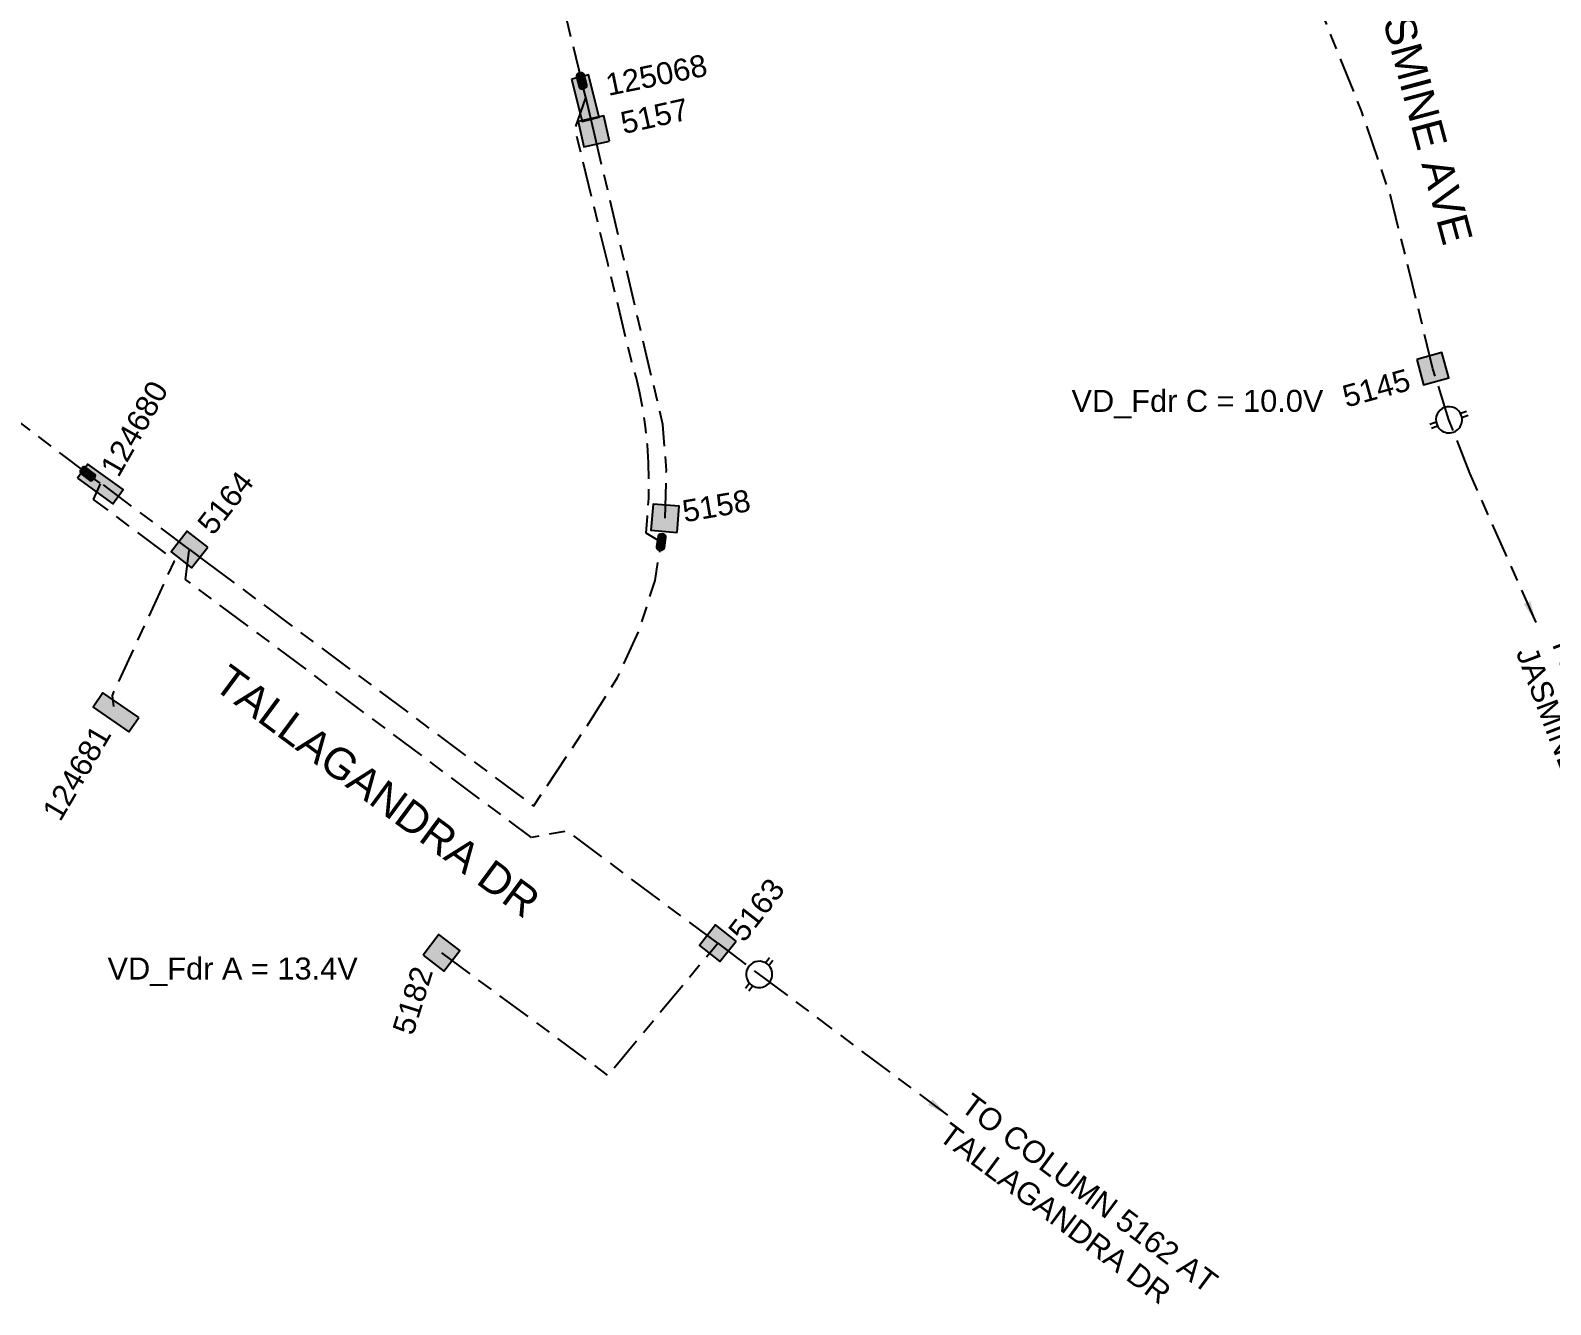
# Paper-space layout 'SHEET 2' of a CAD drawing. Header units: metres, sheet in millimetres. Extents: x -21 to 812, y -3 to 583.
# Drawn here: x 137.6 to 310.3, y 140.2 to 285 of the extents above; entities that cross this region are included whole.
import ezdxf
from ezdxf.enums import TextEntityAlignment as Align

# ---------------------------------------------------------------- set-up
doc = ezdxf.new("R2010")
doc.units = ezdxf.units.M
doc.linetypes.add('Cable Exist UG', pattern=[8.2, 4, -1.2, 1.8, -1.2])
doc.layers.get('0').update_dxf_attribs({"color": 6})
for name, color, linetype in [('_User Miscellaneous1', 7, 'Continuous'), ('Equip_LV_EXT', 7, 'Continuous'), ('Mains_LV_EXT', 7, 'Continuous'), ('SupportsUG_SP_LV_EXT', 7, 'Continuous'), ('SupportsUG_SP_LV_SL_EXT', 7, 'Continuous')]:
    doc.layers.add(name, color=color, linetype=linetype)
doc.layers.add('Cadastre Road Names_SP_HV_LV_SL_EXT', color=9, linetype='Continuous', lineweight=5)
doc.styles.add('COLUMN_LABEL', font='arial.ttf')
doc.styles.add('iecARIAL', font='arial.ttf', dxfattribs={"height": 2})
doc.styles.add('POLE_LABEL', font='arial.ttf')
doc.styles.get("Standard").update_dxf_attribs({"font": 'arial.ttf'})
doc.dimstyles.get("Standard").update_dxf_attribs({"dimtxt": 0.18, "dimasz": 0.18, "dimexe": 0.18, "dimexo": 0.0625, "dimgap": 0.09, "dimtad": 0, "dimtih": 1, "dimtoh": 1, "dimdec": 4, "dimzin": 0, "dimdsep": 46, "dimtxsty": 'Standard', "dimcen": 0.09, "dimadec": 0, "dimazin": 0, "dimtfac": 1, "dimtdec": 4, "dimtofl": 0, "dimtmove": 0, "dimatfit": 3, "dimfxl": 1, "dimtolj": 1, "dimtzin": 0, "dimarcsym": 0})

# ---------------------------------------------------------------- blocks, each defined once
blk = doc.blocks.new('COLUMN_EXT')
blk.add_hatch(color=256).paths.add_polyline_path([(-1.49, 1.48), (-1.49, -1.49), (1.48, -1.49), (1.48, 1.48)])
blk.add_lwpolyline([(-1.49, -1.49), (1.48, -1.49), (1.48, 1.48), (-1.49, 1.48)], close=True)
for tag, height, style, flags, p in [('ASSET_NUM', 2.5, 'COLUMN_LABEL', 8, (2, 2)), ('STRUCTURE_PLANT_NUMBER', 0.2, 'POLE_LABEL', 9, (1.81, 0.03)), ('STREET_CODE', 0.2, 'COLUMN_LABEL', 9, (1.81, -0.2))]:
    blk.add_attdef(tag, text='', height=height, dxfattribs=dict(style=style, flags=flags)).set_placement(p, align=Align.MIDDLE_LEFT)
at = {"flags": 9}
for tag, p in [('COLUMN_TYPE', (1.81, -0.4)), ('OWNED_BY', (1.81, -0.6)), ('STATE', (1.81, -0.8)), ('USAGE', (1.81, -1)), ('STREETNAME', (1.81, -1.6)), ('SUBURB', (1.81, -1.8)), ('LEGEND', (1.81, -1.2)), ('LOCATION', (1.81, -1.4)), ('NOTES', (1.81, -2))]:
    blk.add_attdef(tag, text='', height=0.2, dxfattribs=at).set_placement(p, align=Align.MIDDLE_LEFT)
at = {"flags": 1}
blk.add_attdef('Z', (1.81, -2.35), '', height=0.2, dxfattribs=at)
blk = doc.blocks.new('PILLAR_EXT')
blk.add_hatch(color=256).paths.add_polyline_path([(-2.475, 0.99), (-2.475, -0.99), (2.475, -0.99), (2.475, 0.99)])
blk.add_lwpolyline([(-2.475, -0.99), (2.475, -0.99), (2.475, 0.99), (-2.475, 0.99)], close=True)
at = {"style": 'iecARIAL', "flags": 8}
blk.add_attdef('ASSET_NUM', (1.5, 3.5), '', height=2.5, dxfattribs=at)
for tag, p, flags in [('OWNED_BY', (0, -0.2), 9), ('STATE', (0, -0.4), 9), ('SUPPORT_TYPE', (0, -0.6), 9), ('STREETNAME', (0, -1.8), 9), ('USAGE', (0, -0.8), 9), ('LEGEND', (0, -1), 9), ('LOCATION', (0, -1.2), 9), ('NOTES', (0, -1.4), 9), ('PARENT', (0, -1.6), 9), ('SUBURB', (0, -2), 1)]:
    blk.add_attdef(tag, p, '', height=0.2, dxfattribs=dict(flags=flags))
blk = doc.blocks.new('LV_STJ_EXT')
h = blk.add_hatch(color=256)
edge = h.paths.add_edge_path()
edge.add_ellipse((-0.59, 0.13), major_axis=(0.226, 0.226), ratio=1, start_angle=45, end_angle=135)
edge.add_line((-0.91, 0.13), (-0.91, -0.13))
edge.add_ellipse((-0.59, -0.13), major_axis=(0.226, 0.226), ratio=1, start_angle=135, end_angle=225)
edge.add_line((-0.59, -0.45), (0.59, -0.45))
edge.add_ellipse((0.59, -0.13), major_axis=(-0.226, 0.226), ratio=1, start_angle=135, end_angle=225)
edge.add_line((0.91, -0.13), (0.91, 0.13))
edge.add_ellipse((0.59, 0.13), major_axis=(-0.226, 0.226), ratio=1, start_angle=225, end_angle=315)
edge.add_line((0.59, 0.45), (-0.59, 0.45))
blk.add_lwpolyline([(-0.91, 0.13), (-0.91, -0.13, 0.414214), (-0.59, -0.45), (0.59, -0.45, 0.414214), (0.91, -0.13), (0.91, 0.13, 0.414214), (0.59, 0.45), (-0.59, 0.45, 0.414214)], format="xyb", close=True)
at = {"flags": 1}
blk.add_attdef('Z', (0, 0), '', height=0.2, dxfattribs=at)
at = {"flags": 9}
for tag, p in [('ORIENTATION', (0, 0)), ('USAGE', (0, -0.2)), ('LEGEND', (0, -0.4)), ('NOTES', (0, -0.6))]:
    blk.add_attdef(tag, text='', height=0.2, dxfattribs=at).set_placement(p, align=Align.MIDDLE_LEFT)
blk = doc.blocks.new('LV_UG_LINKS_OPEN_EXT')
for p, q in [((-0.25, 1.47), (-0.25, 2.22)), ((0.25, 1.47), (0.25, 2.22)), ((-0.25, -1.47), (-0.25, -2.22)), ((0.25, -1.47), (0.25, -2.22))]:
    blk.add_line(p, q)
at = {"flags": 9}
for tag, p in [('ACTUAL_STATUS', (0, 0)), ('CONSTRUCTED_VOLTAGE', (0, -0.2)), ('OPERATING_VOLTAGE', (0, -0.6)), ('ORIENTATION', (0, -0.8)), ('STATE', (0, -1)), ('SWITCH_TYPE', (0, -1.2)), ('NO_PHASES', (0, -0.4)), ('USAGE', (0, -1.4)), ('NOTES', (0, -1.6))]:
    blk.add_attdef(tag, text='', height=0.2, dxfattribs=at).set_placement(p, align=Align.MIDDLE_LEFT)
at = {"flags": 1}
blk.add_attdef('Z', (0, 0), '', height=0.2, dxfattribs=at)
blk.add_wipeout([(-0.25, 1.47), (-0.43, 1.43), (-0.61, 1.36), (-0.77, 1.28), (-0.93, 1.17), (-1.07, 1.05), (-1.19, 0.9), (-1.29, 0.75), (-1.38, 0.58), (-1.44, 0.4), (-1.48, 0.22), (-1.49, 0.03), (-1.49, -0.16), (-1.45, -0.34), (-1.4, -0.52), (-1.32, -0.69), (-1.23, -0.85), (-1.11, -1), (-0.98, -1.13), (-0.83, -1.24), (-0.66, -1.34), (-0.49, -1.41), (-0.31, -1.46), (-0.13, -1.49), (0.06, -1.49), (0.25, -1.47), (0.43, -1.43), (0.61, -1.36), (0.77, -1.28), (0.93, -1.17), (1.07, -1.05), (1.19, -0.9), (1.29, -0.75), (1.38, -0.58), (1.44, -0.4), (1.48, -0.22), (1.49, -0.03), (1.49, 0.16), (1.45, 0.34), (1.4, 0.52), (1.32, 0.69), (1.23, 0.85), (1.11, 1), (0.98, 1.13), (0.83, 1.24), (0.66, 1.34), (0.49, 1.41), (0.31, 1.46), (0.13, 1.49), (-0.06, 1.49)])
blk.add_lwpolyline([(0, -1.49, 1), (0, 1.49, 1)], format="xyb", close=True)

psp = doc.layouts.new('SHEET 2')

# ---------------------------------------------------------------- linework, layer by layer
at = {"layer": 'Mains_LV_EXT', "linetype": 'Cable Exist UG', "flags": 128}
for points in [[(200.22, 279.19), (188.68, 326.41), (194.65, 331.47)], [(296.94, 246.52), (294.45, 256.9), (292.12, 266.2), (288.88, 275.71), (283.57, 288.89), (275.35, 305.45)], [(200.69, 277.32), (200.21, 279.24)], [(209.26, 226.82), (207.53, 227.85), (207.53, 227.85), (207.7, 229.72), (207.83, 231.76), (207.87, 233.79), (207.82, 235.84), (207.69, 237.88), (207.47, 239.92), (207.17, 241.95), (206.8, 243.93), (206.41, 245.6), (205.87, 247.42), (203.22, 258.37), (199.65, 273.01), (199.45, 273.81), (200.69, 277.29)], [(201.59, 273.49), (200.67, 277.39)], [(209.69, 229.54), (209.84, 234.97), (209.45, 240.18), (201.59, 273.49)], [(144.08, 234.59), (130.99, 244.48), (91.92, 257.99)], [(145.48, 233.52), (144.07, 234.54)], [(145.51, 233.44), (144.71, 231.68), (144.71, 231.68), (153.43, 225.14), (153.91, 224.66), (153.91, 224.66), (146.84, 209.41), (147.1, 207.6)], [(155.63, 225.99), (145.72, 233.43)], [(157.52, 224.58), (194.75, 196.83), (200.8, 205.91), (204.3, 211.45), (206.73, 216.73), (208.56, 222.47), (209.26, 226.82)], [(215.67, 181.25), (198.59, 193.99), (194.5, 193.28), (155.2, 222.58), (155.63, 225.99)], [(155.63, 225.99), (157.52, 224.58)], [(184.28, 180.16), (203.18, 166.24), (215.67, 181.25)]]:
    psp.add_lwpolyline(points, dxfattribs=at)

# ---------------------------------------------------------------- block references
at = {"layer": 'Equip_LV_EXT'}
for p, rotation in [((200.21, 279.22), 103.7120093509633), ((144.08, 234.59), 323.1125682110562), ((209.26, 226.83), 260.892358934298)]:
    psp.add_blockref('LV_STJ_EXT', p, dxfattribs=dict(at, rotation=rotation))
at = {"layer": 'SupportsUG_SP_LV_EXT'}
ref = psp.add_blockref('PILLAR_EXT', (200.63, 277.26), dxfattribs=dict(at, rotation=284.2910575629588))
ref.add_attrib('ASSET_NUM', '125068', dxfattribs={"layer": '0', "height": 2.5, "rotation": 11.5903, "style": 'iecARIAL'}).set_placement((202.99, 278.73), align=Align.MIDDLE_LEFT)
ref = psp.add_blockref('PILLAR_EXT', (145.51, 233.44), dxfattribs=dict(at, rotation=324.1143134011123))
ref.add_attrib('ASSET_NUM', '124680', dxfattribs={"layer": '0', "height": 2.5, "rotation": 60.3515, "style": 'iecARIAL'}).set_placement((146.48, 234.67), align=Align.MIDDLE_LEFT)
ref = psp.add_blockref('PILLAR_EXT', (147.28, 207.48), dxfattribs=dict(at, rotation=145.3358795487155))
ref.add_attrib('ASSET_NUM', '124681', dxfattribs={"layer": '0', "height": 2.5, "rotation": 59.6024, "style": 'iecARIAL'}).set_placement((145.77, 205.64), align=Align.MIDDLE_RIGHT)
at = {"layer": 'SupportsUG_SP_LV_SL_EXT'}
ref = psp.add_blockref('COLUMN_EXT', (201.59, 273.49), dxfattribs=dict(at, rotation=102.413363238037))
ref.add_attrib('ASSET_NUM', '5157', dxfattribs={"layer": '0', "height": 2.5, "rotation": 12.5216, "style": 'COLUMN_LABEL'}).set_placement((205.13, 272.44), align=Align.BOTTOM_LEFT)
ref = psp.add_blockref('COLUMN_EXT', (296.94, 246.52), dxfattribs=dict(at, rotation=285.341662151432))
ref.add_attrib('ASSET_NUM', '5145', dxfattribs={"layer": '0', "height": 2.5, "rotation": 15.3779, "style": 'COLUMN_LABEL'}).set_placement((294.79, 243.43), align=Align.BOTTOM_RIGHT)
ref = psp.add_blockref('COLUMN_EXT', (155.63, 225.99), dxfattribs=dict(at, rotation=141.915256330718))
ref.add_attrib('ASSET_NUM', '5164', dxfattribs={"layer": '0', "height": 2.5, "rotation": 52.0241, "style": 'COLUMN_LABEL'}).set_placement((157.34, 228.24), align=Align.MIDDLE_LEFT)
ref = psp.add_blockref('COLUMN_EXT', (209.69, 229.54), dxfattribs=dict(at, rotation=85.2452973793362))
ref.add_attrib('ASSET_NUM', '5158', dxfattribs={"layer": '0', "height": 2.5, "rotation": 9.817, "style": 'COLUMN_LABEL'}).set_placement((211.69, 230.29), align=Align.MIDDLE_LEFT)
ref = psp.add_blockref('COLUMN_EXT', (215.67, 181.25), dxfattribs=dict(at, rotation=141.8692378157443))
ref.add_attrib('ASSET_NUM', '5163', dxfattribs={"layer": '0', "height": 2.5, "rotation": 51.9777, "style": 'COLUMN_LABEL'}).set_placement((217.67, 182), align=Align.MIDDLE_LEFT)
ref = psp.add_blockref('COLUMN_EXT', (184.28, 180.16), dxfattribs=dict(at, rotation=322.4932096119414))
ref.add_attrib('ASSET_NUM', '5182', dxfattribs={"layer": '0', "height": 2.5, "rotation": 72.6915, "style": 'COLUMN_LABEL'}).set_placement((180.97, 178.83), align=Align.TOP_RIGHT)

# ---------------------------------------------------------------- texts
at = {"layer": '_User Miscellaneous1', "lineweight": 0, "char_height": 2.5, "attachment_point": 1}
for s, insert in [('VD_Fdr C = 10.0V', (255.88, 244.12)), ('VD_Fdr A = 13.4V', (146.33, 179.63))]:
    psp.add_mtext_dynamic_manual_height_columns(s, width=28.8573, gutter_width=4, heights=[0], dxfattribs=dict(at, insert=insert))
at = {"layer": '_User Miscellaneous1', "char_height": 2.5, "attachment_point": 1}
for s, insert, rotation in [('TO COLUMN 5146 AT JASMINE AVE', (312.58, 216.68), 290.8949), ('TO COLUMN 5162 AT TALLAGANDRA DR', (244.6, 164.37), 323.2541)]:
    psp.add_mtext_dynamic_manual_height_columns(s, width=36.911, gutter_width=4, heights=[0], dxfattribs=dict(at, insert=insert, rotation=rotation))
at = {"layer": 'Cadastre Road Names_SP_HV_LV_SL_EXT'}
for s, rotation, p in [('JASMINE AVE', 285.0148, (289.78, 291.59)), ('TALLAGANDRA DR', 323.4652, (158.16, 210.31))]:
    psp.add_text(s, height=3.5, rotation=rotation, dxfattribs=at).set_placement(p)

# ---------------------------------------------------------------- leaders
at = {"layer": 'Mains_LV_EXT', "linetype": 'Cable Exist UG'}
for points in [[(308.67, 217.69), (301.15, 234.65)], [(241.84, 161.71), (226.97, 172.81)]]:
    psp.add_leader(points, dimstyle='Standard', override={"dimasz": 2.5, "dimgap": 0.09, "dimtad": 0}, dxfattribs=at)

# ---------------------------------------------------------------- next in the draw order: block references
at = {"layer": 'Equip_LV_EXT'}
for p, rotation in [((298.78, 240.72), 110.1044576536914), ((220.39, 177.72), 322.1273624178982)]:
    psp.add_blockref('LV_UG_LINKS_OPEN_EXT', p, dxfattribs=dict(at, rotation=rotation))

# ---------------------------------------------------------------- next in the draw order: linework, layer by layer
at = {"layer": 'Mains_LV_EXT', "linetype": 'Cable Exist UG', "flags": 128}
for points in [[(298.78, 240.72), (296.94, 246.52)], [(301.15, 234.65), (298.78, 240.72)], [(215.67, 181.25), (220.39, 177.72)], [(220.39, 177.72), (226.97, 172.81)]]:
    psp.add_lwpolyline(points, dxfattribs=at)

doc.saveas('drawing.dxf')
